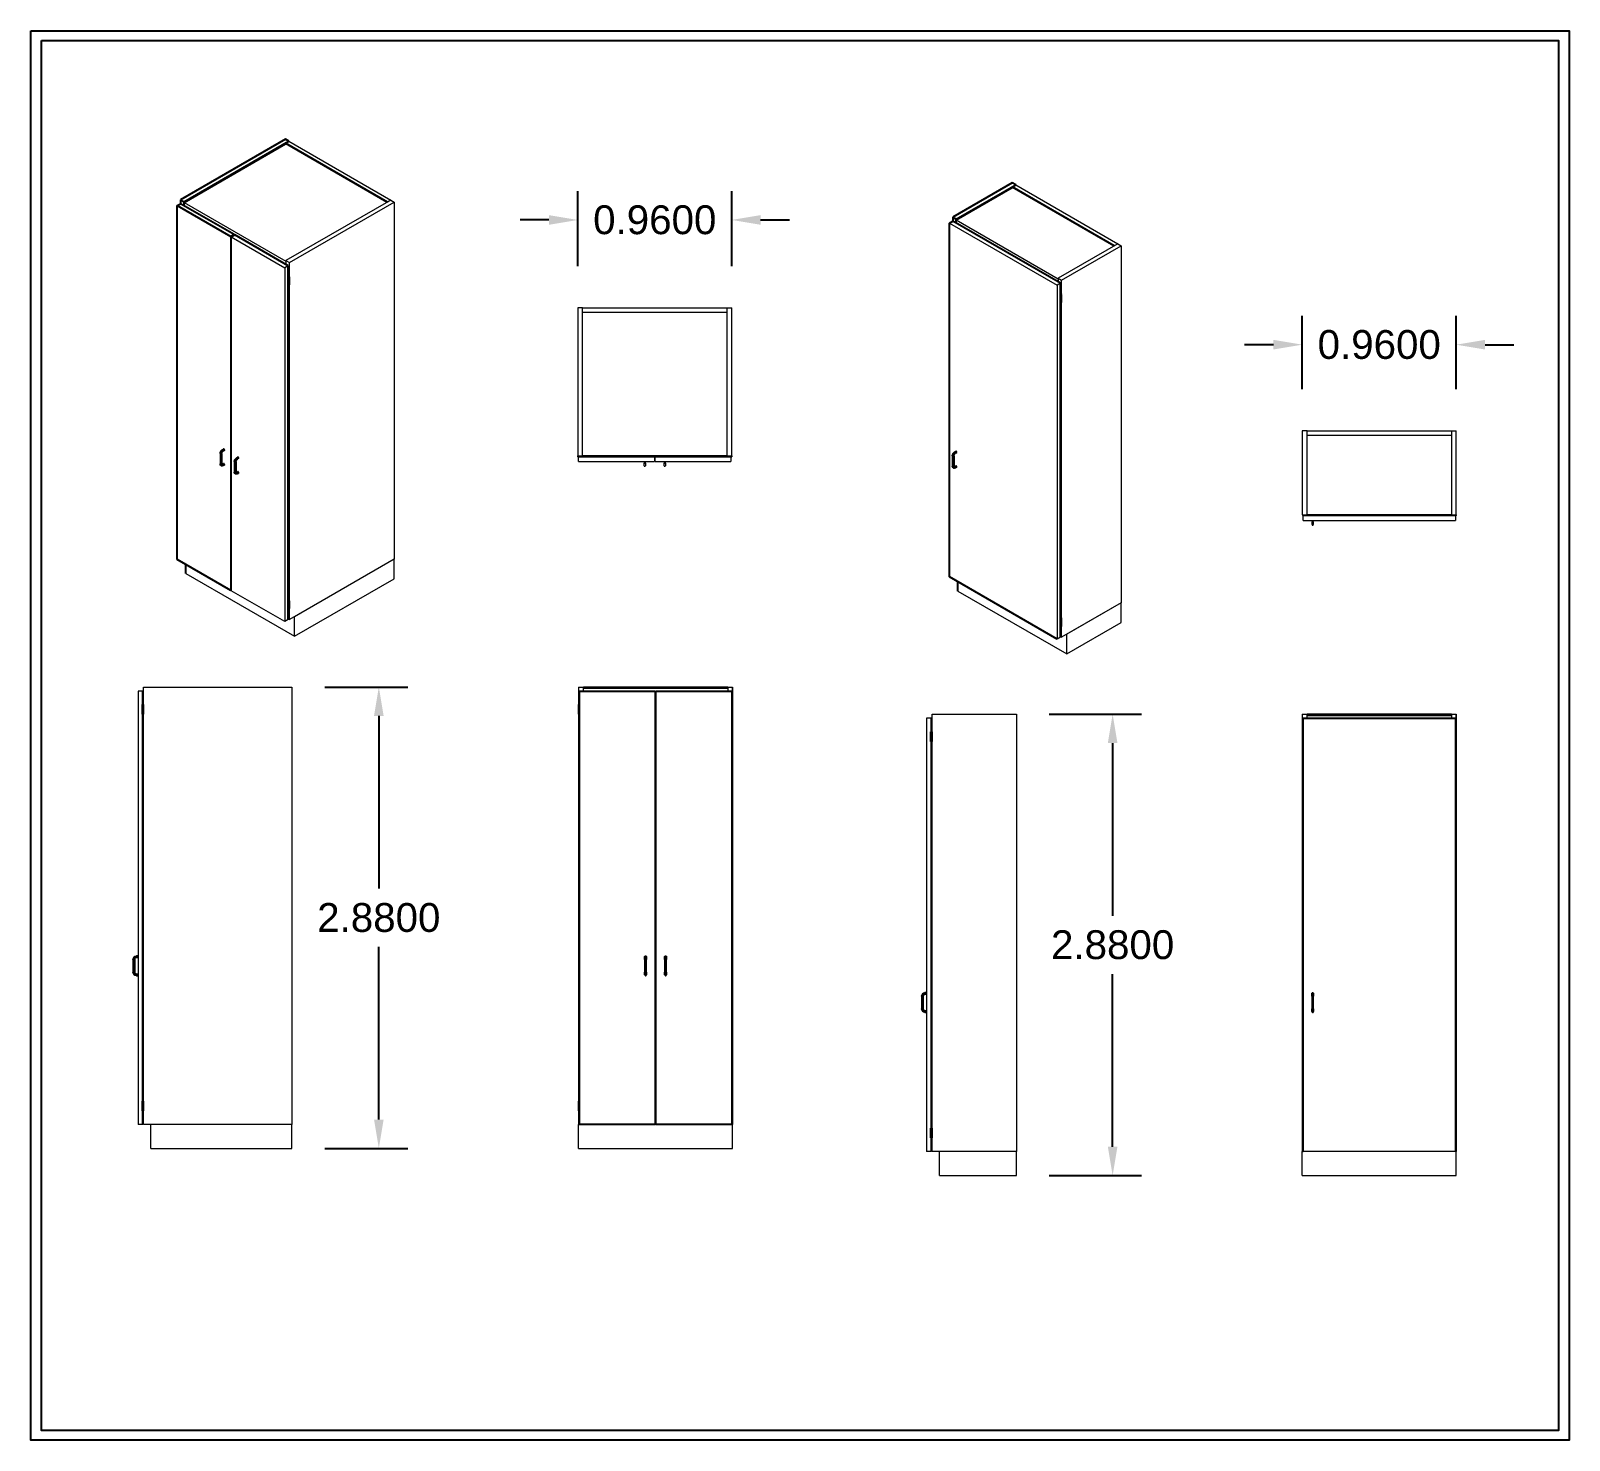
# Paper-space layout 'Projects1200x1100' of a CAD drawing. Header units: inches. Extents: x 55.011 to 55.328, y 90.128 to 90.419.
# The model-space entities are those that its viewports show. They can reach past a viewport. Long polylines and large blocks are cut down to what shows.
import ezdxf

# ---------------------------------------------------------------- set-up
doc = ezdxf.new("R2010")
doc.units = ezdxf.units.IN
doc.header["$MEASUREMENT"] = 0
for name, color, linetype in [('0001-Text 1 30', 250, 'Continuous'), ('002_Medium_1 20', 251, 'Continuous'), ('003_Light_1 30', 253, 'Continuous')]:
    doc.layers.add(name, color=color, linetype=linetype)
doc.layers.add('001_Dark_1 30', color=250, linetype='Continuous', lineweight=0)
doc.layers.add('02', color=251, linetype='Continuous', plot=False)
doc.layers.add('Rectang.', color=251, linetype='Continuous', plot=False)
doc.styles.get("Standard").update_dxf_attribs({"font": 'arial.ttf'})
doc.dimstyles.get("Standard").update_dxf_attribs({"dimtxt": 0.18, "dimasz": 0.18, "dimexe": 0.18, "dimexo": 0.0625, "dimgap": 0.09, "dimtad": 0, "dimtih": 1, "dimtoh": 1, "dimdec": 4, "dimzin": 0, "dimdsep": 46, "dimtxsty": 'Standard', "dimcen": 0.09, "dimadec": 0, "dimazin": 0, "dimtfac": 1, "dimtdec": 4, "dimtofl": 0, "dimtmove": 0, "dimatfit": 3, "dimfxl": 0, "dimtolj": 1, "dimtzin": 0, "dimarcsym": 0})

# ---------------------------------------------------------------- blocks, each defined once
blk = doc.blocks.new('*D0')
at = {"layer": '0001-Text 1 30', "color": 0, "lineweight": -2}
for p, q in [((31.7122, 18.222), (31.7122, 18.6802)), ((32.6722, 18.222), (32.6722, 18.6802)), ((31.5322, 18.5002), (31.3522, 18.5002)), ((32.8522, 18.5002), (33.0322, 18.5002))]:
    blk.add_line(p, q, dxfattribs=at)
at = {"layer": '0001-Text 1 30', "color": 0}
for points in [[(31.5322, 18.5302), (31.5322, 18.4702), (31.7122, 18.5002)], [(32.8522, 18.5302), (32.8522, 18.4702), (32.6722, 18.5002)]]:
    blk.add_solid(points, dxfattribs=at)
at = {"layer": 'Defpoints', "color": 0}
for p in [(31.7122, 18.5002), (31.7122, 18.1595), (32.6722, 18.1595)]:
    blk.add_point(p, dxfattribs=at)
at = {"layer": '0001-Text 1 30', "color": 0, "insert": (32.1922, 18.5002), "char_height": 0.18, "attachment_point": 5}
blk.add_mtext('\\A1;0.9600', dxfattribs=at)
blk = doc.blocks.new('*D1')
at = {"layer": '0001-Text 1 30', "color": 0, "lineweight": -2}
for p, q in [((27.1917, 18.9898), (27.1917, 19.4588)), ((28.1517, 18.9898), (28.1517, 19.4588)), ((27.0117, 19.2788), (26.8317, 19.2788)), ((28.3317, 19.2788), (28.5117, 19.2788))]:
    blk.add_line(p, q, dxfattribs=at)
at = {"layer": '0001-Text 1 30', "color": 0}
for points in [[(27.0117, 19.3088), (27.0117, 19.2488), (27.1917, 19.2788)], [(28.3317, 19.3088), (28.3317, 19.2488), (28.1517, 19.2788)]]:
    blk.add_solid(points, dxfattribs=at)
at = {"layer": 'Defpoints', "color": 0}
for p in [(27.1917, 19.2788), (27.1917, 18.9273), (28.1517, 18.9273)]:
    blk.add_point(p, dxfattribs=at)
at = {"layer": '0001-Text 1 30', "color": 0, "insert": (27.6717, 19.2788), "char_height": 0.18, "attachment_point": 5}
blk.add_mtext('\\A1;0.9600', dxfattribs=at)
blk = doc.blocks.new('*D2')
at = {"layer": '0001-Text 1 30', "color": 0, "lineweight": -2}
for p, q in [((30.1331, 16.1936), (30.7087, 16.1936)), ((30.5287, 16.0136), (30.5287, 14.9355)), ((30.5287, 13.4936), (30.5287, 14.5717)), ((30.1331, 13.3136), (30.7087, 13.3136))]:
    blk.add_line(p, q, dxfattribs=at)
at = {"layer": '0001-Text 1 30', "color": 0}
for points in [[(30.4987, 16.0136), (30.5587, 16.0136), (30.5287, 16.1936)], [(30.4987, 13.4936), (30.5587, 13.4936), (30.5287, 13.3136)]]:
    blk.add_solid(points, dxfattribs=at)
at = {"layer": 'Defpoints', "color": 0}
for p in [(30.0706, 16.1936), (30.0706, 13.3136), (30.5287, 13.3136)]:
    blk.add_point(p, dxfattribs=at)
at = {"layer": '0001-Text 1 30', "color": 0, "insert": (30.5287, 14.7536), "char_height": 0.18, "attachment_point": 5}
blk.add_mtext('\\A1;2.8800', dxfattribs=at)
blk = doc.blocks.new('*D3')
at = {"layer": '0001-Text 1 30', "color": 0, "lineweight": -2}
for p, q in [((25.6128, 16.3633), (26.1299, 16.3633)), ((25.9499, 16.1833), (25.9499, 15.1052)), ((25.9499, 13.6633), (25.9499, 14.7414)), ((25.6128, 13.4833), (26.1299, 13.4833))]:
    blk.add_line(p, q, dxfattribs=at)
at = {"layer": '0001-Text 1 30', "color": 0}
for points in [[(25.9199, 16.1833), (25.9799, 16.1833), (25.9499, 16.3633)], [(25.9199, 13.6633), (25.9799, 13.6633), (25.9499, 13.4833)]]:
    blk.add_solid(points, dxfattribs=at)
at = {"layer": 'Defpoints', "color": 0}
for p in [(25.5503, 16.3633), (25.5503, 13.4833), (25.9499, 13.4833)]:
    blk.add_point(p, dxfattribs=at)
at = {"layer": '0001-Text 1 30', "color": 0, "insert": (25.9499, 14.9233), "char_height": 0.18, "attachment_point": 5}
blk.add_mtext('\\A1;2.8800', dxfattribs=at)

msp = doc.modelspace()

# ---------------------------------------------------------------- linework, layer by layer
at = {"layer": '001_Dark_1 30', "extrusion": (5.55112e-17, 0.816497, 0.57735)}
for p, q in [((26.00003, 19.38847), (25.36717, 19.75386)), ((25.38838, 19.77019), (26.02478, 19.40276)), ((26.02478, 19.40276), (25.3707, 19.02513)), ((26.02478, 19.40276), (26.00357, 19.39052)), ((26.02478, 19.40276), (26.04599, 19.39052)), ((24.73431, 19.38847), (25.3707, 19.02105)), ((25.39192, 19.01289), (26.04599, 19.39052)), ((26.04599, 19.39052), (26.04599, 17.16148)), ((25.02953, 19.17312), (25.36363, 18.98023)), ((25.3707, 19.02513), (25.39192, 19.01289)), ((25.3707, 19.02513), (25.3707, 19.00064)), ((25.3707, 19.02105), (25.3707, 19.00064)), ((25.39192, 16.78385), (25.39192, 19.01289)), ((25.38485, 18.99247), (25.36363, 18.98023)), ((25.36363, 18.98023), (25.36363, 16.7716)), ((26.04599, 17.16148), (25.39192, 16.78385)), ((26.04599, 17.16148), (25.42374, 16.80222)), ((26.04599, 17.03901), (26.04599, 17.16148)), ((24.74492, 17.07167), (25.42374, 16.67975)), ((25.42374, 16.67975), (26.04599, 17.03901)), ((25.36363, 16.7716), (25.02953, 16.9645)), ((25.42374, 16.67975), (25.42374, 16.80222)), ((25.38485, 16.78385), (25.36363, 16.7716)), ((25.38485, 16.78793), (25.39192, 16.78385))]:
    msp.add_line(p, q, dxfattribs=at)
at = {"layer": '001_Dark_1 30', "extrusion": (-1.21011e-16, 0.816497, 0.57735)}
for p, q in [((29.9238, 19.49767), (30.56019, 19.13024)), ((30.53544, 19.11596), (29.90258, 19.48134)), ((29.51014, 19.25884), (30.18189, 18.87101)), ((29.55256, 19.27925), (30.18896, 18.91183)), ((30.56019, 19.13024), (30.18896, 18.91591)), ((30.21017, 18.90367), (30.5814, 19.118)), ((30.56019, 19.13024), (30.53898, 19.118)), ((30.56019, 19.13024), (30.5814, 19.118)), ((30.5814, 19.118), (30.5814, 16.88896)), ((30.18896, 18.91591), (30.21017, 18.90367)), ((30.18896, 18.91591), (30.18896, 18.89142)), ((30.18896, 18.91183), (30.18896, 18.89142)), ((30.2031, 18.88325), (30.18189, 18.87101)), ((30.18189, 18.87101), (30.18189, 16.66238)), ((30.21017, 16.67463), (30.21017, 18.90367)), ((29.56317, 16.96245), (30.24199, 16.57053)), ((30.5814, 16.88896), (30.21017, 16.67463)), ((30.5814, 16.88896), (30.24199, 16.693)), ((30.5814, 16.76649), (30.5814, 16.88896)), ((30.24199, 16.57053), (30.5814, 16.76649)), ((30.2031, 16.67463), (30.18189, 16.66238)), ((30.2031, 16.67871), (30.21017, 16.67463)), ((30.24199, 16.57053), (30.24199, 16.693))]:
    msp.add_line(p, q, dxfattribs=at)
at = {"layer": '001_Dark_1 30'}
for p, q in [((27.19171, 18.73112), (27.19171, 17.80612)), ((27.22171, 18.73112), (27.19171, 18.73112)), ((27.22171, 18.70112), (27.22171, 18.73112)), ((27.22171, 18.73112), (28.12171, 18.73112)), ((27.22171, 17.80612), (27.22171, 18.73112)), ((28.12171, 18.73112), (28.12171, 18.70112)), ((28.12171, 18.73112), (28.15171, 18.73112)), ((28.12171, 18.73112), (28.12171, 17.80612)), ((28.15171, 17.80612), (28.15171, 18.73112)), ((28.12171, 18.70112), (27.22171, 18.70112)), ((31.71216, 17.96335), (31.71216, 17.43835)), ((31.74216, 17.96335), (31.71216, 17.96335)), ((31.74216, 17.43835), (31.74216, 17.96335)), ((31.74216, 17.93335), (31.74216, 17.96335)), ((31.74216, 17.96335), (32.64216, 17.96335)), ((32.64216, 17.96335), (32.67216, 17.96335)), ((32.64216, 17.96335), (32.64216, 17.43835)), ((32.64216, 17.96335), (32.64216, 17.93335)), ((32.67216, 17.43835), (32.67216, 17.96335)), ((32.64216, 17.93335), (31.74216, 17.93335)), ((27.19171, 17.80612), (27.22171, 17.80612)), ((27.19171, 17.80112), (27.19171, 17.80612)), ((27.19671, 17.77112), (27.19671, 17.80112)), ((27.19671, 17.77112), (27.66921, 17.77112)), ((27.22171, 17.80612), (27.22171, 17.80112)), ((27.31171, 17.80112), (27.31171, 17.80612)), ((27.55171, 17.80612), (27.55171, 17.80112)), ((27.60546, 17.77112), (27.60546, 17.76112)), ((27.60546, 17.74487), (27.60546, 17.76112)), ((27.61296, 17.76112), (27.61296, 17.77112)), ((27.61296, 17.76112), (27.61296, 17.74487)), ((27.66921, 17.80112), (27.66921, 17.77112)), ((27.67421, 17.77112), (27.67421, 17.80112)), ((27.67421, 17.77112), (28.14671, 17.77112)), ((27.73046, 17.77112), (27.73046, 17.76112)), ((27.73046, 17.74487), (27.73046, 17.76112)), ((27.73796, 17.76112), (27.73796, 17.77112)), ((27.73796, 17.76112), (27.73796, 17.74487)), ((28.12171, 17.80612), (28.15171, 17.80612)), ((28.12171, 17.80112), (28.12171, 17.80612)), ((28.14671, 17.80112), (28.14671, 17.77112)), ((28.15171, 17.80612), (28.15171, 17.80112)), ((31.71216, 17.43835), (31.74216, 17.43835)), ((31.71716, 17.40335), (31.71716, 17.43335)), ((31.71716, 17.40335), (32.66716, 17.40335)), ((31.77341, 17.40335), (31.77341, 17.39335)), ((31.77341, 17.3771), (31.77341, 17.39335)), ((31.78091, 17.39335), (31.78091, 17.40335)), ((31.78091, 17.39335), (31.78091, 17.3771)), ((32.64216, 17.43835), (32.67216, 17.43835)), ((32.64216, 17.43335), (32.64216, 17.43835)), ((32.66716, 17.43335), (32.66716, 17.40335)), ((32.67216, 17.43835), (32.67216, 17.43335))]:
    msp.add_line(p, q, dxfattribs=at)
at = {"layer": '001_Dark_1 30', "extrusion": (0, 1, 0)}
for p, q in [((24.44751, 16.3383), (24.44751, 13.6333)), ((24.47751, 16.3383), (24.44751, 16.3383)), ((24.48251, 16.3633), (25.40751, 16.3633)), ((24.48251, 13.6333), (24.48251, 16.3633)), ((25.40751, 16.3633), (25.40751, 13.6333)), ((27.19671, 16.3633), (27.22671, 16.3633)), ((27.19671, 16.3633), (27.19671, 16.2533)), ((28.12671, 16.3633), (27.22671, 16.3633)), ((27.22671, 16.3383), (27.22671, 16.3633)), ((27.22671, 16.3383), (27.22671, 16.3583)), ((27.67921, 16.3283), (27.67421, 16.3283)), ((27.67421, 16.3283), (27.67921, 16.3283)), ((28.12671, 16.3633), (28.15671, 16.3633)), ((28.12671, 16.3633), (28.12671, 16.3383)), ((28.12671, 16.3583), (28.12671, 16.3383)), ((28.15671, 16.2533), (28.15671, 16.3633)), ((28.15671, 16.3633), (28.15671, 16.2533)), ((27.19671, 16.1933), (27.19671, 16.2533)), ((27.19671, 16.2533), (27.20171, 16.2533)), ((28.15171, 16.2533), (28.15671, 16.2533)), ((28.15671, 16.2533), (28.15671, 16.1933)), ((28.15671, 16.1933), (28.15671, 16.2533)), ((27.19671, 16.1933), (27.19671, 13.7783)), ((27.20171, 16.1933), (27.19671, 16.1933)), ((28.15671, 16.1933), (28.15171, 16.1933)), ((28.15671, 13.7783), (28.15671, 16.1933)), ((28.15671, 16.1933), (28.15671, 13.7783)), ((29.36783, 16.16857), (29.36783, 13.46357)), ((29.39783, 16.16857), (29.36783, 16.16857)), ((29.40283, 16.19357), (29.92783, 16.19357)), ((29.40283, 13.46357), (29.40283, 16.19357)), ((29.92783, 16.19357), (29.92783, 13.46357)), ((31.71216, 16.19357), (31.74216, 16.19357)), ((31.71216, 16.19357), (31.71216, 13.46357)), ((31.74216, 16.16857), (31.74216, 16.19357)), ((32.64216, 16.19357), (31.74216, 16.19357)), ((31.74216, 16.16857), (31.74216, 16.18857)), ((32.64216, 16.19357), (32.67216, 16.19357)), ((32.64216, 16.19357), (32.64216, 16.16857)), ((32.64216, 16.18857), (32.64216, 16.16857)), ((32.67216, 16.08357), (32.67216, 16.19357)), ((32.67216, 16.19357), (32.67216, 13.46357)), ((32.66716, 16.08357), (32.67216, 16.08357)), ((32.67216, 16.08357), (32.67216, 16.02357)), ((32.67216, 16.02357), (32.66716, 16.02357)), ((32.67216, 13.60857), (32.67216, 16.02357)), ((24.48251, 15.48705), (24.47751, 15.48705)), ((24.47751, 15.16705), (24.48251, 15.16705)), ((27.19671, 13.7183), (27.19671, 13.7783)), ((27.19671, 13.7783), (27.20171, 13.7783)), ((28.15171, 13.7783), (28.15671, 13.7783)), ((28.15671, 13.7783), (28.15671, 13.7183)), ((28.15671, 13.7183), (28.15671, 13.7783)), ((24.47751, 13.6333), (24.44751, 13.6333)), ((25.40751, 13.6333), (24.48251, 13.6333)), ((24.52751, 13.4833), (24.52751, 13.6333)), ((25.40751, 13.6333), (24.52751, 13.6333)), ((25.40751, 13.4833), (25.40751, 13.6333)), ((27.19671, 13.7183), (27.19671, 13.6333)), ((27.20171, 13.7183), (27.19671, 13.7183)), ((27.19671, 13.6333), (27.20171, 13.6333)), ((27.19671, 13.4833), (27.19671, 13.6333)), ((27.67421, 13.6633), (27.67921, 13.6633)), ((27.67921, 13.6633), (27.67421, 13.6633)), ((27.67921, 13.6333), (27.67421, 13.6333)), ((28.15671, 13.7183), (28.15171, 13.7183)), ((28.15171, 13.6333), (28.15671, 13.6333)), ((28.15671, 13.6333), (28.15671, 13.7183)), ((28.15671, 13.7183), (28.15671, 13.6333)), ((28.15671, 13.4833), (28.15671, 13.6333)), ((32.66716, 13.60857), (32.67216, 13.60857)), ((32.67216, 13.54857), (32.66716, 13.54857)), ((32.67216, 13.60857), (32.67216, 13.54857)), ((32.67216, 13.46357), (32.67216, 13.54857)), ((24.52751, 13.4833), (25.40751, 13.4833)), ((27.19671, 13.4833), (28.15671, 13.4833)), ((29.39783, 13.46357), (29.36783, 13.46357)), ((29.92783, 13.46357), (29.40283, 13.46357)), ((29.44783, 13.31357), (29.44783, 13.46357)), ((29.92783, 13.46357), (29.44783, 13.46357)), ((29.92783, 13.31357), (29.92783, 13.46357)), ((31.71216, 13.31357), (31.71216, 13.46357)), ((31.71216, 13.46357), (31.71716, 13.46357)), ((32.66716, 13.46357), (31.71716, 13.46357)), ((32.66716, 13.46357), (32.67216, 13.46357)), ((32.67216, 13.31357), (32.67216, 13.46357)), ((29.44783, 13.31357), (29.92783, 13.31357)), ((31.71216, 13.31357), (32.67216, 13.31357))]:
    msp.add_line(p, q, dxfattribs=at)
at = {"layer": '001_Dark_1 30'}
for centre in [(27.19421, 17.80112), (28.14921, 17.80112), (32.66966, 17.43335)]:
    msp.add_arc(centre, 0.0025, 180, 0, dxfattribs=at)
for points in [[(27.60546, 17.76112), (27.60546, 17.76112), (27.60554, 17.76112), (27.60592, 17.76112), (27.60652, 17.76112), (27.60731, 17.76112), (27.60822, 17.76112), (27.60921, 17.76112), (27.61019, 17.76112), (27.6111, 17.76112), (27.61189, 17.76112), (27.61249, 17.76112), (27.61287, 17.76112), (27.61296, 17.76112), (27.61296, 17.76112)], [(27.73046, 17.76112), (27.73046, 17.76112), (27.73054, 17.76112), (27.73092, 17.76112), (27.73152, 17.76112), (27.73231, 17.76112), (27.73322, 17.76112), (27.73421, 17.76112), (27.73519, 17.76112), (27.7361, 17.76112), (27.73689, 17.76112), (27.73749, 17.76112), (27.73787, 17.76112), (27.73796, 17.76112), (27.73796, 17.76112)], [(27.60546, 17.74487), (27.60546, 17.74454), (27.60554, 17.74389), (27.60592, 17.74297), (27.60652, 17.74219), (27.60731, 17.74159), (27.60822, 17.74121), (27.60921, 17.74108), (27.61019, 17.74121), (27.6111, 17.74159), (27.61189, 17.74219), (27.61249, 17.74297), (27.61287, 17.74389), (27.61296, 17.74454), (27.61296, 17.74487)], [(27.73046, 17.74487), (27.73046, 17.74454), (27.73054, 17.74389), (27.73092, 17.74297), (27.73152, 17.74219), (27.73231, 17.74159), (27.73322, 17.74121), (27.73421, 17.74108), (27.73519, 17.74121), (27.7361, 17.74159), (27.73689, 17.74219), (27.73749, 17.74297), (27.73787, 17.74389), (27.73796, 17.74454), (27.73796, 17.74487)], [(31.77341, 17.39335), (31.77341, 17.39335), (31.7735, 17.39335), (31.77388, 17.39335), (31.77448, 17.39335), (31.77527, 17.39335), (31.77618, 17.39335), (31.77716, 17.39335), (31.77815, 17.39335), (31.77906, 17.39335), (31.77985, 17.39335), (31.78045, 17.39335), (31.78083, 17.39335), (31.78092, 17.39335), (31.78091, 17.39335)], [(31.77341, 17.3771), (31.77341, 17.37678), (31.7735, 17.37612), (31.77388, 17.37521), (31.77448, 17.37442), (31.77527, 17.37382), (31.77618, 17.37344), (31.77716, 17.37331), (31.77815, 17.37344), (31.77906, 17.37382), (31.77985, 17.37442), (31.78045, 17.37521), (31.78083, 17.37612), (31.78092, 17.37678), (31.78091, 17.3771)]]:
    msp.add_open_spline(points, degree=3, dxfattribs=at)
at = {"layer": '002_Medium_1 20', "extrusion": (5.55112e-17, 0.816497, 0.57735)}
for p, q in [((25.36717, 19.78243), (24.7131, 19.4048)), ((25.38838, 19.77019), (25.36717, 19.78243)), ((24.73431, 19.39256), (25.38838, 19.77019)), ((24.73431, 19.38847), (25.36717, 19.75386)), ((25.36717, 19.75794), (25.38838, 19.77019)), ((25.36717, 19.75386), (25.36717, 19.75794)), ((24.7131, 19.4048), (24.73431, 19.39256)), ((24.7131, 19.4048), (24.7131, 19.38031)), ((24.73431, 19.36806), (24.73431, 19.39256)), ((24.69188, 19.36806), (24.7131, 19.38031)), ((24.69188, 17.15944), (24.69188, 19.36806)), ((24.69188, 19.36806), (25.02599, 19.17516)), ((25.0472, 19.18741), (24.7131, 19.38031)), ((24.73431, 19.36806), (24.73431, 19.38847)), ((25.0472, 19.18741), (25.02599, 19.17516)), ((25.02599, 19.17516), (25.02599, 16.96654)), ((25.02953, 19.17312), (25.05074, 19.18537)), ((25.02953, 16.9645), (25.02953, 19.17312)), ((25.0472, 19.18333), (25.0472, 19.18741)), ((25.38485, 18.99247), (25.05074, 19.18537)), ((25.38411, 18.87306), (25.38411, 18.92205)), ((25.38485, 18.92307), (25.38485, 18.99247)), ((25.38485, 18.92715), (25.39192, 18.92307)), ((25.39192, 18.92307), (25.38838, 18.92103)), ((25.38838, 18.92103), (25.38838, 18.87204)), ((25.39192, 18.87408), (25.39192, 18.92307)), ((25.38485, 16.90224), (25.38485, 18.87204)), ((25.38838, 18.87204), (25.39192, 18.87408)), ((24.96125, 17.82131), (24.96125, 17.75599)), ((24.96765, 17.75446), (24.96765, 17.81978)), ((24.96875, 17.82131), (24.96875, 17.75599)), ((24.98169, 17.84854), (24.97462, 17.84446)), ((24.98544, 17.84205), (24.97837, 17.83797)), ((24.97914, 17.83968), (24.98622, 17.84376)), ((25.04964, 17.77028), (25.04964, 17.70496)), ((25.05604, 17.70343), (25.05604, 17.76875)), ((25.05714, 17.77028), (25.05714, 17.70496)), ((25.07008, 17.79751), (25.06301, 17.79343)), ((25.07383, 17.79102), (25.06676, 17.78693)), ((25.06753, 17.78865), (25.0746, 17.79273)), ((24.97462, 17.75261), (24.98169, 17.75669)), ((24.97837, 17.74611), (24.98544, 17.75019)), ((24.98622, 17.75191), (24.97914, 17.74783)), ((25.06301, 17.70157), (25.07008, 17.70566)), ((25.06676, 17.69508), (25.07383, 17.69916)), ((25.0746, 17.70088), (25.06753, 17.6968)), ((25.02599, 16.96654), (24.69188, 17.15944)), ((24.74492, 17.07167), (24.74492, 17.12882)), ((25.02953, 16.96858), (25.02599, 16.96654)), ((25.38411, 16.85223), (25.38411, 16.90122)), ((25.38485, 16.90632), (25.39192, 16.90224)), ((25.39192, 16.90224), (25.38838, 16.9002)), ((25.38838, 16.9002), (25.38838, 16.85121)), ((25.39192, 16.85325), (25.39192, 16.90224)), ((25.38485, 16.78385), (25.38485, 16.85121)), ((25.38838, 16.85121), (25.39192, 16.85325))]:
    msp.add_line(p, q, dxfattribs=at)
at = {"layer": '002_Medium_1 20', "extrusion": (-1.21011e-16, 0.816497, 0.57735)}
for p, q in [((29.90258, 19.50991), (29.53135, 19.29558)), ((29.55256, 19.28334), (29.9238, 19.49767)), ((29.9238, 19.49767), (29.90258, 19.50991)), ((29.90258, 19.48542), (29.9238, 19.49767)), ((29.55256, 19.27925), (29.90258, 19.48134)), ((29.90258, 19.48134), (29.90258, 19.48542)), ((30.53898, 19.118), (29.90258, 19.48542)), ((29.53135, 19.29558), (29.55256, 19.28334)), ((29.53135, 19.29558), (29.53135, 19.27109)), ((29.51014, 19.25884), (29.53135, 19.27109)), ((29.51014, 17.05022), (29.51014, 19.25884)), ((29.55256, 19.25884), (29.55256, 19.28334)), ((29.55256, 19.25884), (29.55256, 19.27925)), ((29.53025, 17.80701), (29.53025, 17.74169)), ((29.53665, 17.74016), (29.53665, 17.80548)), ((29.53775, 17.80701), (29.53775, 17.74169)), ((29.55069, 17.83424), (29.54362, 17.83016)), ((29.55444, 17.82775), (29.54737, 17.82366)), ((29.54814, 17.82538), (29.55522, 17.82946)), ((29.54362, 17.7383), (29.55069, 17.74239)), ((29.54737, 17.73181), (29.55444, 17.73589)), ((29.55522, 17.73761), (29.54814, 17.73352)), ((29.56317, 16.96245), (29.56317, 17.0196))]:
    msp.add_line(p, q, dxfattribs=at)
at = {"layer": '002_Medium_1 20', "extrusion": (0, 1, 0)}
for p, q in [((24.47751, 16.2533), (24.47751, 16.3383)), ((24.47501, 16.2533), (24.47751, 16.2533)), ((24.47501, 16.1933), (24.47501, 16.2533)), ((24.48251, 16.2533), (24.47751, 16.2533)), ((24.47751, 16.2533), (24.47751, 16.1933)), ((24.48251, 16.1933), (24.48251, 16.2533)), ((24.47751, 16.1933), (24.47501, 16.1933)), ((24.47751, 13.7783), (24.47751, 16.1933)), ((24.47751, 16.1933), (24.48251, 16.1933)), ((29.39783, 16.08357), (29.39783, 16.16857)), ((29.39533, 16.08357), (29.39783, 16.08357)), ((29.39533, 16.02357), (29.39533, 16.08357)), ((29.40283, 16.08357), (29.39783, 16.08357)), ((29.39783, 16.08357), (29.39783, 16.02357)), ((29.40283, 16.02357), (29.40283, 16.08357)), ((29.39783, 16.02357), (29.39533, 16.02357)), ((29.39783, 16.02357), (29.40283, 16.02357)), ((24.41751, 14.6633), (24.41751, 14.5833)), ((24.42126, 14.5833), (24.42126, 14.6633)), ((24.42501, 14.6633), (24.42501, 14.5833)), ((24.44751, 14.6833), (24.43751, 14.6833)), ((24.43751, 14.67955), (24.44751, 14.67955)), ((24.44751, 14.6758), (24.43751, 14.6758)), ((24.43751, 14.5708), (24.44751, 14.5708)), ((24.44751, 14.56705), (24.43751, 14.56705)), ((24.43751, 14.5633), (24.44751, 14.5633)), ((29.33783, 14.43357), (29.33783, 14.35357)), ((29.34158, 14.35357), (29.34158, 14.43357)), ((29.34533, 14.43357), (29.34533, 14.35357)), ((29.36783, 14.45357), (29.35783, 14.45357)), ((29.35783, 14.44982), (29.36783, 14.44982)), ((29.36783, 14.44607), (29.35783, 14.44607)), ((31.77341, 14.43357), (31.77341, 14.44982)), ((31.77341, 14.43357), (31.77341, 14.35357)), ((31.78091, 14.44982), (31.78091, 14.43357)), ((31.78091, 14.35357), (31.78091, 14.43357)), ((29.35783, 14.34107), (29.36783, 14.34107)), ((29.36783, 14.33732), (29.35783, 14.33732)), ((29.35783, 14.33357), (29.36783, 14.33357)), ((31.77341, 14.33732), (31.77341, 14.35357)), ((31.78091, 14.35357), (31.78091, 14.33732)), ((24.47501, 13.7783), (24.47751, 13.7783)), ((24.47501, 13.7183), (24.47501, 13.7783)), ((24.48251, 13.7783), (24.47751, 13.7783)), ((24.47751, 13.7783), (24.47751, 13.7183)), ((24.48251, 13.7183), (24.48251, 13.7783)), ((24.47751, 13.7183), (24.47501, 13.7183)), ((24.47751, 13.7183), (24.48251, 13.7183)), ((24.47751, 13.6333), (24.47751, 13.7183)), ((29.39533, 13.60857), (29.39783, 13.60857)), ((29.39533, 13.54857), (29.39533, 13.60857)), ((29.39783, 13.54857), (29.39533, 13.54857)), ((29.40283, 13.60857), (29.39783, 13.60857)), ((29.39783, 13.60857), (29.39783, 13.54857)), ((29.39783, 13.46357), (29.39783, 13.54857)), ((29.39783, 13.54857), (29.40283, 13.54857)), ((29.40283, 13.54857), (29.40283, 13.60857))]:
    msp.add_line(p, q, dxfattribs=at)
at = {"layer": '002_Medium_1 20', "extrusion": (0, 0, -1)}
for centre, start, end in [((-24.43751, 14.6633), 0, 90), ((-24.43751, 14.5833), 270, 0), ((-29.35783, 14.43357), 0, 90), ((-29.35783, 14.35357), 270, 0)]:
    msp.add_arc(centre, 0.02, start, end, dxfattribs=at)
at = {"layer": '002_Medium_1 20'}
for centre, start, end in [((24.43751, 14.6633), 90, 180), ((24.43751, 14.5833), 180, 270), ((29.35783, 14.43357), 90, 180), ((29.35783, 14.35357), 180, 270)]:
    msp.add_arc(centre, 0.0125, start, end, dxfattribs=at)
at = {"layer": '002_Medium_1 20', "extrusion": (4.7997e-18, 3.88578e-16, -1)}
msp.add_ellipse((25.38661, 18.92205), major_axis=(-0.0025, 0), ratio=0.5773503, start_param=-2.3561945, end_param=0.7853982, dxfattribs=at)
at = {"layer": '002_Medium_1 20'}
for centre, major_axis, start_param, end_param in [((25.38661, 18.87306), (-0.0025, 0), 0, 2.3561945), ((24.98356, 17.8453), (-0.00188, 0.00325), -2.3561945, 0), ((24.98356, 17.8453), (0.00187, -0.00325), 0, 0.7853982), ((25.07195, 17.79426), (-0.00188, 0.00325), -2.3561945, 0), ((25.07195, 17.79426), (0.00187, -0.00325), 0, 0.7853982), ((29.55256, 17.83099), (-0.00188, 0.00325), -2.3561945, 0), ((29.55256, 17.83099), (0.00187, -0.00325), 0, 0.7853982), ((24.98356, 17.75344), (-0.00188, 0.00325), -2.3561945, 0), ((24.98356, 17.75344), (0.00187, -0.00325), 0, 0.7853982), ((25.07195, 17.70241), (-0.00188, 0.00325), -2.3561945, 0), ((25.07195, 17.70241), (0.00187, -0.00325), 0, 0.7853982), ((29.55256, 17.73914), (-0.00188, 0.00325), -2.3561945, 0), ((29.55256, 17.73914), (0.00187, -0.00325), 0, 0.7853982), ((25.38661, 16.85223), (-0.0025, 0), 0, 2.3561945)]:
    msp.add_ellipse(centre, major_axis=major_axis, ratio=0.5773503, start_param=start_param, end_param=end_param, dxfattribs=at)
at = {"layer": '002_Medium_1 20', "extrusion": (4.86021e-17, 1.66533e-16, -1)}
msp.add_ellipse((25.38661, 16.90122), major_axis=(-0.0025, 0), ratio=0.5773503, start_param=-2.3561945, end_param=0.7853982, dxfattribs=at)
at = {"layer": '002_Medium_1 20'}
for points, knots in [([(24.96125, 17.82131), (24.96125, 17.82304), (24.96149, 17.82483), (24.96235, 17.82841), (24.96299, 17.83021), (24.9646, 17.83369), (24.96557, 17.83538), (24.96778, 17.83851), (24.96902, 17.83996), (24.97169, 17.8425), (24.97312, 17.8436), (24.97462, 17.84446)], [4.712389, 4.712389, 4.712389, 4.712389, 5.0265482, 5.0265482, 5.3407075, 5.3407075, 5.6548668, 5.6548668, 5.969026, 5.969026, 6.2831853, 6.2831853, 6.2831853, 6.2831853]), ([(24.96875, 17.82131), (24.96875, 17.82222), (24.96886, 17.82325), (24.96933, 17.82547), (24.9697, 17.82667), (24.97069, 17.82907), (24.97131, 17.83029), (24.97274, 17.83259), (24.97354, 17.83367), (24.97524, 17.83557), (24.97612, 17.83639), (24.97746, 17.8374), (24.97792, 17.83771), (24.97837, 17.83797)], [4.712389, 4.712389, 4.712389, 4.712389, 4.9846348, 4.9846348, 5.2657352, 5.2657352, 5.5535816, 5.5535816, 5.843109, 5.843109, 6.1288028, 6.1288028, 6.2831853, 6.2831853, 6.2831853, 6.2831853]), ([(25.04964, 17.77028), (25.04964, 17.77201), (25.04987, 17.7738), (25.05074, 17.77738), (25.05138, 17.77918), (25.05298, 17.78266), (25.05396, 17.78434), (25.05617, 17.78748), (25.05741, 17.78893), (25.06008, 17.79147), (25.06151, 17.79257), (25.06301, 17.79343)], [4.712389, 4.712389, 4.712389, 4.712389, 5.0265482, 5.0265482, 5.3407075, 5.3407075, 5.6548668, 5.6548668, 5.969026, 5.969026, 6.2831853, 6.2831853, 6.2831853, 6.2831853]), ([(25.05714, 17.77028), (25.05714, 17.77119), (25.05725, 17.77222), (25.05772, 17.77444), (25.05809, 17.77563), (25.05907, 17.77804), (25.0597, 17.77926), (25.06112, 17.78156), (25.06193, 17.78264), (25.06363, 17.78454), (25.06451, 17.78536), (25.06585, 17.78637), (25.06631, 17.78668), (25.06676, 17.78693)], [4.712389, 4.712389, 4.712389, 4.712389, 4.9846348, 4.9846348, 5.2657352, 5.2657352, 5.5535816, 5.5535816, 5.843109, 5.843109, 6.1288028, 6.1288028, 6.2831853, 6.2831853, 6.2831853, 6.2831853]), ([(29.53025, 17.80701), (29.53025, 17.80874), (29.53049, 17.81052), (29.53135, 17.81411), (29.53199, 17.8159), (29.5336, 17.81939), (29.53457, 17.82107), (29.53678, 17.82421), (29.53802, 17.82566), (29.54069, 17.8282), (29.54212, 17.82929), (29.54362, 17.83016)], [4.712389, 4.712389, 4.712389, 4.712389, 5.0265482, 5.0265482, 5.3407075, 5.3407075, 5.6548668, 5.6548668, 5.969026, 5.969026, 6.2831853, 6.2831853, 6.2831853, 6.2831853]), ([(29.53775, 17.80701), (29.53775, 17.80792), (29.53786, 17.80895), (29.53833, 17.81117), (29.5387, 17.81236), (29.53969, 17.81477), (29.54031, 17.81599), (29.54174, 17.81829), (29.54254, 17.81937), (29.54424, 17.82127), (29.54512, 17.82209), (29.54646, 17.8231), (29.54692, 17.82341), (29.54737, 17.82366)], [4.712389, 4.712389, 4.712389, 4.712389, 4.9846348, 4.9846348, 5.2657352, 5.2657352, 5.5535816, 5.5535816, 5.843109, 5.843109, 6.1288028, 6.1288028, 6.2831853, 6.2831853, 6.2831853, 6.2831853]), ([(24.97837, 17.74611), (24.97687, 17.74525), (24.9753, 17.74461), (24.97207, 17.74395), (24.97039, 17.74395), (24.96751, 17.7447), (24.96629, 17.74531), (24.96426, 17.74697), (24.96345, 17.74799), (24.96212, 17.75043), (24.96168, 17.75187), (24.96131, 17.75423), (24.96125, 17.7551), (24.96125, 17.75599)], [3.1415927, 3.1415927, 3.1415927, 3.1415927, 3.4557519, 3.4557519, 3.769572, 3.769572, 4.0211758, 4.0211758, 4.2658957, 4.2658957, 4.5512353, 4.5512353, 4.712389, 4.712389, 4.712389, 4.712389]), ([(24.97462, 17.75261), (24.97383, 17.75215), (24.9731, 17.75185), (24.97185, 17.75154), (24.97135, 17.75152), (24.97056, 17.75162), (24.97031, 17.75173), (24.9698, 17.75212), (24.96954, 17.75242), (24.96907, 17.75347), (24.96887, 17.75418), (24.96877, 17.75536), (24.96875, 17.75567), (24.96875, 17.75599)], [3.1415927, 3.1415927, 3.1415927, 3.1415927, 3.4138385, 3.4138385, 3.6901776, 3.6901776, 4.0043369, 4.0043369, 4.3184962, 4.3184962, 4.6159117, 4.6159117, 4.712389, 4.712389, 4.712389, 4.712389]), ([(25.06676, 17.69508), (25.06526, 17.69421), (25.06369, 17.69358), (25.06046, 17.69292), (25.05878, 17.69291), (25.0559, 17.69367), (25.05468, 17.69428), (25.05265, 17.69594), (25.05184, 17.69696), (25.05051, 17.6994), (25.05006, 17.70084), (25.0497, 17.7032), (25.04964, 17.70407), (25.04964, 17.70496)], [3.1415927, 3.1415927, 3.1415927, 3.1415927, 3.4557519, 3.4557519, 3.769572, 3.769572, 4.0211758, 4.0211758, 4.2658957, 4.2658957, 4.5512353, 4.5512353, 4.712389, 4.712389, 4.712389, 4.712389]), ([(25.06301, 17.70157), (25.06222, 17.70112), (25.06148, 17.70082), (25.06024, 17.7005), (25.05974, 17.70049), (25.05895, 17.70059), (25.05869, 17.7007), (25.05819, 17.70109), (25.05793, 17.70139), (25.05745, 17.70244), (25.05726, 17.70315), (25.05715, 17.70433), (25.05714, 17.70464), (25.05714, 17.70496)], [3.1415927, 3.1415927, 3.1415927, 3.1415927, 3.4138385, 3.4138385, 3.6901776, 3.6901776, 4.0043369, 4.0043369, 4.3184962, 4.3184962, 4.6159117, 4.6159117, 4.712389, 4.712389, 4.712389, 4.712389]), ([(29.54737, 17.73181), (29.54587, 17.73094), (29.5443, 17.73031), (29.54107, 17.72965), (29.53939, 17.72964), (29.53651, 17.7304), (29.53529, 17.73101), (29.53326, 17.73267), (29.53245, 17.73369), (29.53112, 17.73613), (29.53068, 17.73757), (29.53031, 17.73993), (29.53025, 17.7408), (29.53025, 17.74169)], [3.1415927, 3.1415927, 3.1415927, 3.1415927, 3.4557519, 3.4557519, 3.769572, 3.769572, 4.0211758, 4.0211758, 4.2658957, 4.2658957, 4.5512353, 4.5512353, 4.712389, 4.712389, 4.712389, 4.712389]), ([(29.54362, 17.7383), (29.54283, 17.73785), (29.5421, 17.73755), (29.54085, 17.73723), (29.54035, 17.73721), (29.53956, 17.73732), (29.53931, 17.73743), (29.5388, 17.73782), (29.53854, 17.73812), (29.53807, 17.73916), (29.53787, 17.73988), (29.53777, 17.74106), (29.53775, 17.74137), (29.53775, 17.74169)], [3.1415927, 3.1415927, 3.1415927, 3.1415927, 3.4138385, 3.4138385, 3.6901776, 3.6901776, 4.0043369, 4.0043369, 4.3184962, 4.3184962, 4.6159117, 4.6159117, 4.712389, 4.712389, 4.712389, 4.712389])]:
    msp.add_open_spline(points, degree=3, knots=knots, dxfattribs=at)
for points in [[(24.96125, 17.82131), (24.96125, 17.82112), (24.96134, 17.82074), (24.96172, 17.82022), (24.96232, 17.81976), (24.96311, 17.81941), (24.96402, 17.8192), (24.965, 17.81912), (24.96598, 17.8192), (24.9669, 17.81941), (24.96742, 17.81965), (24.96765, 17.81978)], [(24.96765, 17.81978), (24.96798, 17.82401), (24.97023, 17.83156), (24.97564, 17.83728), (24.97914, 17.83968)], [(24.96765, 17.81978), (24.96789, 17.81991), (24.96829, 17.82022), (24.96867, 17.82074), (24.96875, 17.82112), (24.96875, 17.82131)], [(24.97462, 17.84446), (24.97478, 17.84456), (24.97515, 17.84467), (24.9758, 17.84461), (24.97649, 17.84431), (24.97719, 17.8438), (24.97783, 17.84312), (24.97839, 17.84231), (24.97882, 17.84142), (24.97908, 17.84052), (24.97915, 17.83995), (24.97914, 17.83968)], [(24.97914, 17.83968), (24.97915, 17.83941), (24.97908, 17.83892), (24.97882, 17.83832), (24.97853, 17.83806), (24.97837, 17.83797)], [(25.04964, 17.77028), (25.04964, 17.77009), (25.04973, 17.76971), (25.05011, 17.76919), (25.05071, 17.76873), (25.05149, 17.76838), (25.05241, 17.76816), (25.05339, 17.76809), (25.05437, 17.76816), (25.05529, 17.76838), (25.05581, 17.76862), (25.05604, 17.76875)], [(25.05604, 17.76875), (25.05637, 17.77298), (25.05861, 17.78053), (25.06403, 17.78625), (25.06753, 17.78865)], [(25.05604, 17.76875), (25.05627, 17.76888), (25.05668, 17.76919), (25.05705, 17.76971), (25.05714, 17.77009), (25.05714, 17.77028)], [(25.06301, 17.79343), (25.06317, 17.79352), (25.06354, 17.79364), (25.06419, 17.79357), (25.06488, 17.79328), (25.06558, 17.79277), (25.06622, 17.79209), (25.06678, 17.79128), (25.0672, 17.79039), (25.06747, 17.78949), (25.06753, 17.78892), (25.06753, 17.78865)], [(25.06753, 17.78865), (25.06753, 17.78838), (25.06747, 17.78789), (25.0672, 17.78729), (25.06692, 17.78703), (25.06676, 17.78693)], [(29.53025, 17.80701), (29.53025, 17.80682), (29.53034, 17.80644), (29.53072, 17.80591), (29.53132, 17.80546), (29.53211, 17.80511), (29.53302, 17.80489), (29.534, 17.80482), (29.53498, 17.80489), (29.5359, 17.80511), (29.53642, 17.80534), (29.53665, 17.80548)], [(29.53665, 17.80548), (29.53698, 17.80971), (29.53923, 17.81726), (29.54464, 17.82298), (29.54814, 17.82538)], [(29.53665, 17.80548), (29.53689, 17.80561), (29.53729, 17.80591), (29.53767, 17.80644), (29.53775, 17.80682), (29.53775, 17.80701)], [(29.54362, 17.83016), (29.54378, 17.83025), (29.54415, 17.83037), (29.5448, 17.8303), (29.54549, 17.83001), (29.54619, 17.8295), (29.54683, 17.82882), (29.54739, 17.82801), (29.54782, 17.82712), (29.54808, 17.82622), (29.54815, 17.82565), (29.54814, 17.82538)], [(29.54814, 17.82538), (29.54815, 17.82511), (29.54808, 17.82461), (29.54782, 17.82402), (29.54753, 17.82376), (29.54737, 17.82366)], [(24.96125, 17.75599), (24.96125, 17.7558), (24.96134, 17.75542), (24.96172, 17.7549), (24.96232, 17.75444), (24.96311, 17.75409), (24.96402, 17.75388), (24.965, 17.7538), (24.96598, 17.75388), (24.9669, 17.7541), (24.96742, 17.75433), (24.96765, 17.75446)], [(24.96765, 17.75446), (24.96789, 17.75459), (24.96829, 17.7549), (24.96867, 17.75542), (24.96875, 17.7558), (24.96875, 17.75599)], [(24.97914, 17.74783), (24.97564, 17.74618), (24.97023, 17.74565), (24.96798, 17.75061), (24.96765, 17.75446)], [(24.97914, 17.74783), (24.97915, 17.74809), (24.97908, 17.74866), (24.97882, 17.74956), (24.97839, 17.75045), (24.97783, 17.75127), (24.97719, 17.75195), (24.97649, 17.75245), (24.9758, 17.75275), (24.97515, 17.75281), (24.97478, 17.7527), (24.97462, 17.75261)], [(24.97837, 17.74611), (24.97853, 17.7462), (24.97882, 17.74647), (24.97908, 17.74706), (24.97915, 17.74756), (24.97914, 17.74783)], [(25.04964, 17.70496), (25.04964, 17.70477), (25.04973, 17.70439), (25.05011, 17.70387), (25.05071, 17.70341), (25.05149, 17.70306), (25.05241, 17.70285), (25.05339, 17.70277), (25.05437, 17.70285), (25.05529, 17.70306), (25.05581, 17.7033), (25.05604, 17.70343)], [(25.05604, 17.70343), (25.05627, 17.70356), (25.05668, 17.70387), (25.05705, 17.70439), (25.05714, 17.70477), (25.05714, 17.70496)], [(25.06753, 17.6968), (25.06403, 17.69515), (25.05861, 17.69462), (25.05637, 17.69958), (25.05604, 17.70343)], [(25.06753, 17.6968), (25.06753, 17.69706), (25.06747, 17.69763), (25.0672, 17.69853), (25.06678, 17.69942), (25.06622, 17.70023), (25.06558, 17.70092), (25.06488, 17.70142), (25.06419, 17.70172), (25.06354, 17.70178), (25.06317, 17.70167), (25.06301, 17.70157)], [(25.06676, 17.69508), (25.06692, 17.69517), (25.0672, 17.69544), (25.06747, 17.69603), (25.06753, 17.69653), (25.06753, 17.6968)], [(29.53025, 17.74169), (29.53025, 17.7415), (29.53034, 17.74112), (29.53072, 17.74059), (29.53132, 17.74014), (29.53211, 17.73979), (29.53302, 17.73957), (29.534, 17.7395), (29.53498, 17.73957), (29.5359, 17.73979), (29.53642, 17.74002), (29.53665, 17.74016)], [(29.53665, 17.74016), (29.53689, 17.74029), (29.53729, 17.74059), (29.53767, 17.74112), (29.53775, 17.7415), (29.53775, 17.74169)], [(29.54814, 17.73352), (29.54464, 17.73188), (29.53923, 17.73135), (29.53698, 17.7363), (29.53665, 17.74016)], [(29.54814, 17.73352), (29.54815, 17.73379), (29.54808, 17.73436), (29.54782, 17.73526), (29.54739, 17.73615), (29.54683, 17.73696), (29.54619, 17.73765), (29.54549, 17.73815), (29.5448, 17.73845), (29.54415, 17.73851), (29.54378, 17.7384), (29.54362, 17.7383)], [(29.54737, 17.73181), (29.54753, 17.7319), (29.54782, 17.73217), (29.54808, 17.73276), (29.54815, 17.73326), (29.54814, 17.73352)], [(24.41751, 14.6633), (24.41751, 14.6633), (24.41759, 14.6633), (24.41797, 14.6633), (24.41858, 14.6633), (24.41936, 14.6633), (24.42028, 14.6633), (24.42093, 14.6633), (24.42126, 14.6633)], [(24.42126, 14.6633), (24.42172, 14.66826), (24.4249, 14.67592), (24.43256, 14.67909), (24.43751, 14.67955)], [(24.42126, 14.6633), (24.42159, 14.6633), (24.42224, 14.6633), (24.42316, 14.6633), (24.42394, 14.6633), (24.42454, 14.6633), (24.42492, 14.6633), (24.42501, 14.6633), (24.42501, 14.6633)], [(24.43751, 14.6833), (24.43751, 14.6833), (24.43751, 14.68322), (24.43751, 14.68284), (24.43751, 14.68224), (24.43751, 14.68145), (24.43751, 14.68053), (24.43751, 14.67988), (24.43751, 14.67955)], [(24.43751, 14.67955), (24.43751, 14.67923), (24.43751, 14.67857), (24.43751, 14.67766), (24.43751, 14.67687), (24.43751, 14.67627), (24.43751, 14.67589), (24.43751, 14.6758), (24.43751, 14.6758)], [(24.41751, 14.5833), (24.41751, 14.5833), (24.41759, 14.5833), (24.41797, 14.5833), (24.41858, 14.5833), (24.41936, 14.5833), (24.42028, 14.5833), (24.42093, 14.5833), (24.42126, 14.5833)], [(24.42126, 14.5833), (24.42159, 14.5833), (24.42224, 14.5833), (24.42316, 14.5833), (24.42394, 14.5833), (24.42454, 14.5833), (24.42492, 14.5833), (24.42501, 14.5833), (24.42501, 14.5833)], [(24.43751, 14.56705), (24.43256, 14.56752), (24.4249, 14.57069), (24.42172, 14.57835), (24.42126, 14.5833)], [(24.43751, 14.56705), (24.43751, 14.56738), (24.43751, 14.56803), (24.43751, 14.56895), (24.43751, 14.56974), (24.43751, 14.57034), (24.43751, 14.57072), (24.43751, 14.5708), (24.43751, 14.5708)], [(24.43751, 14.5633), (24.43751, 14.5633), (24.43751, 14.56339), (24.43751, 14.56377), (24.43751, 14.56437), (24.43751, 14.56516), (24.43751, 14.56607), (24.43751, 14.56673), (24.43751, 14.56705)], [(29.33783, 14.43357), (29.33783, 14.43357), (29.33791, 14.43357), (29.33829, 14.43357), (29.3389, 14.43357), (29.33968, 14.43357), (29.3406, 14.43357), (29.34125, 14.43357), (29.34158, 14.43357)], [(29.34158, 14.43357), (29.34204, 14.43853), (29.34522, 14.44619), (29.35288, 14.44936), (29.35783, 14.44982)], [(29.34158, 14.43357), (29.34191, 14.43357), (29.34256, 14.43357), (29.34347, 14.43357), (29.34426, 14.43357), (29.34486, 14.43357), (29.34524, 14.43357), (29.34533, 14.43357), (29.34533, 14.43357)], [(29.35783, 14.45357), (29.35783, 14.45357), (29.35783, 14.45349), (29.35783, 14.45311), (29.35783, 14.45251), (29.35783, 14.45172), (29.35783, 14.45081), (29.35783, 14.45015), (29.35783, 14.44982)], [(29.35783, 14.44982), (29.35783, 14.4495), (29.35783, 14.44884), (29.35783, 14.44793), (29.35783, 14.44714), (29.35783, 14.44654), (29.35783, 14.44616), (29.35783, 14.44607), (29.35783, 14.44607)], [(31.77341, 14.44982), (31.77341, 14.45015), (31.7735, 14.45081), (31.77388, 14.45172), (31.77448, 14.45251), (31.77527, 14.45311), (31.77618, 14.45349), (31.77716, 14.45362), (31.77815, 14.45349), (31.77906, 14.45311), (31.77985, 14.45251), (31.78045, 14.45172), (31.78083, 14.45081), (31.78092, 14.45015), (31.78091, 14.44982)], [(29.33783, 14.35357), (29.33783, 14.35357), (29.33791, 14.35357), (29.33829, 14.35357), (29.3389, 14.35357), (29.33968, 14.35357), (29.3406, 14.35357), (29.34125, 14.35357), (29.34158, 14.35357)], [(29.34158, 14.35357), (29.34191, 14.35357), (29.34256, 14.35357), (29.34347, 14.35357), (29.34426, 14.35357), (29.34486, 14.35357), (29.34524, 14.35357), (29.34533, 14.35357), (29.34533, 14.35357)], [(29.35783, 14.33732), (29.35288, 14.33779), (29.34522, 14.34096), (29.34204, 14.34862), (29.34158, 14.35357)], [(29.35783, 14.33732), (29.35783, 14.33765), (29.35783, 14.33831), (29.35783, 14.33922), (29.35783, 14.34001), (29.35783, 14.34061), (29.35783, 14.34099), (29.35783, 14.34107), (29.35783, 14.34107)], [(29.35783, 14.33357), (29.35783, 14.33357), (29.35783, 14.33366), (29.35783, 14.33404), (29.35783, 14.33464), (29.35783, 14.33543), (29.35783, 14.33634), (29.35783, 14.337), (29.35783, 14.33732)], [(31.77341, 14.33732), (31.77341, 14.337), (31.7735, 14.33634), (31.77388, 14.33543), (31.77448, 14.33464), (31.77527, 14.33404), (31.77618, 14.33366), (31.77716, 14.33353), (31.77815, 14.33366), (31.77906, 14.33404), (31.77985, 14.33464), (31.78045, 14.33543), (31.78083, 14.33634), (31.78092, 14.337), (31.78091, 14.33732)]]:
    msp.add_open_spline(points, degree=3, dxfattribs=at)
at = {"layer": '003_Light_1 30', "extrusion": (5.55112e-17, 0.816497, 0.57735)}
msp.add_line((26.00357, 19.39052), (25.36717, 19.75794), dxfattribs=at)
at = {"layer": '003_Light_1 30', "extrusion": (-1.21011e-16, 0.816497, 0.57735)}
for p, q in [((30.2031, 18.88325), (29.53135, 19.27109)), ((30.2031, 18.81385), (30.2031, 18.88325)), ((30.2031, 18.81793), (30.21017, 18.81385)), ((30.20237, 18.76384), (30.20237, 18.81283)), ((30.2031, 16.79302), (30.2031, 18.76282)), ((30.21017, 18.81385), (30.20664, 18.81181)), ((30.20664, 18.81181), (30.20664, 18.76282)), ((30.20664, 18.76282), (30.21017, 18.76486)), ((30.21017, 18.76486), (30.21017, 18.81385)), ((30.18189, 16.66238), (29.51014, 17.05022)), ((30.20237, 16.74301), (30.20237, 16.792)), ((30.2031, 16.7971), (30.21017, 16.79302)), ((30.2031, 16.67463), (30.2031, 16.74199)), ((30.21017, 16.79302), (30.20664, 16.79098)), ((30.20664, 16.79098), (30.20664, 16.74199)), ((30.20664, 16.74199), (30.21017, 16.74403)), ((30.21017, 16.74403), (30.21017, 16.79302))]:
    msp.add_line(p, q, dxfattribs=at)
at = {"layer": '003_Light_1 30'}
for p, q in [((27.66921, 17.80112), (27.19671, 17.80112)), ((27.22171, 17.80612), (28.12171, 17.80612)), ((28.14671, 17.80112), (27.67421, 17.80112)), ((32.66716, 17.43335), (31.71716, 17.43335)), ((31.74216, 17.43835), (32.64216, 17.43835))]:
    msp.add_line(p, q, dxfattribs=at)
at = {"layer": '003_Light_1 30', "extrusion": (0, 1, 0)}
for p, q in [((27.20171, 13.6333), (27.20171, 16.3383)), ((27.20171, 16.3383), (27.67421, 16.3383)), ((27.22671, 16.3583), (28.12671, 16.3583)), ((27.67421, 16.3383), (27.67421, 13.6333)), ((27.67921, 13.6333), (27.67921, 16.3383)), ((27.67921, 16.3383), (28.15171, 16.3383)), ((28.15171, 16.3383), (28.15171, 13.6333)), ((31.71716, 13.46357), (31.71716, 16.16857)), ((31.71716, 16.16857), (32.66716, 16.16857)), ((31.74216, 16.18857), (32.64216, 16.18857)), ((32.66716, 16.16857), (32.66716, 13.46357)), ((29.39783, 13.60857), (29.39783, 16.02357)), ((27.61046, 14.6633), (27.61046, 14.67955)), ((27.61046, 14.6633), (27.61046, 14.5833)), ((27.61796, 14.67955), (27.61796, 14.6633)), ((27.61796, 14.5833), (27.61796, 14.6633)), ((27.73546, 14.6633), (27.73546, 14.67955)), ((27.73546, 14.6633), (27.73546, 14.5833)), ((27.74296, 14.67955), (27.74296, 14.6633)), ((27.74296, 14.5833), (27.74296, 14.6633)), ((27.61046, 14.56705), (27.61046, 14.5833)), ((27.61796, 14.5833), (27.61796, 14.56705)), ((27.73546, 14.56705), (27.73546, 14.5833)), ((27.74296, 14.5833), (27.74296, 14.56705)), ((27.67421, 13.6333), (27.20171, 13.6333)), ((28.15171, 13.6333), (27.67921, 13.6333))]:
    msp.add_line(p, q, dxfattribs=at)
at = {"layer": '003_Light_1 30', "extrusion": (-2.72497e-17, 2.22045e-16, -1)}
msp.add_ellipse((30.20487, 18.81283), major_axis=(-0.0025, 0), ratio=0.5773503, start_param=-2.3561945, end_param=0.7853982, dxfattribs=at)
at = {"layer": '003_Light_1 30'}
for centre in [(30.20487, 18.76384), (30.20487, 16.74301)]:
    msp.add_ellipse(centre, major_axis=(-0.0025, 0), ratio=0.5773503, start_param=0, end_param=2.3561945, dxfattribs=at)
at = {"layer": '003_Light_1 30', "extrusion": (-6.66919e-17, 2.77556e-16, -1)}
msp.add_ellipse((30.20487, 16.792), major_axis=(-0.0025, 0), ratio=0.5773503, start_param=-2.3561945, end_param=0.7853982, dxfattribs=at)
at = {"layer": '003_Light_1 30'}
for points in [[(27.61046, 14.67955), (27.61046, 14.67988), (27.61054, 14.68053), (27.61092, 14.68145), (27.61152, 14.68224), (27.61231, 14.68284), (27.61322, 14.68322), (27.61421, 14.68335), (27.61519, 14.68322), (27.6161, 14.68284), (27.61689, 14.68224), (27.61749, 14.68145), (27.61787, 14.68053), (27.61796, 14.67988), (27.61796, 14.67955)], [(27.61046, 14.6633), (27.61046, 14.6633), (27.61054, 14.6633), (27.61092, 14.6633), (27.61152, 14.6633), (27.61231, 14.6633), (27.61322, 14.6633), (27.61421, 14.6633), (27.61519, 14.6633), (27.6161, 14.6633), (27.61689, 14.6633), (27.61749, 14.6633), (27.61787, 14.6633), (27.61796, 14.6633), (27.61796, 14.6633)], [(27.73546, 14.67955), (27.73546, 14.67988), (27.73554, 14.68053), (27.73592, 14.68145), (27.73652, 14.68224), (27.73731, 14.68284), (27.73822, 14.68322), (27.73921, 14.68335), (27.74019, 14.68322), (27.7411, 14.68284), (27.74189, 14.68224), (27.74249, 14.68145), (27.74287, 14.68053), (27.74296, 14.67988), (27.74296, 14.67955)], [(27.73546, 14.6633), (27.73546, 14.6633), (27.73554, 14.6633), (27.73592, 14.6633), (27.73652, 14.6633), (27.73731, 14.6633), (27.73822, 14.6633), (27.73921, 14.6633), (27.74019, 14.6633), (27.7411, 14.6633), (27.74189, 14.6633), (27.74249, 14.6633), (27.74287, 14.6633), (27.74296, 14.6633), (27.74296, 14.6633)], [(27.61046, 14.5833), (27.61046, 14.5833), (27.61054, 14.5833), (27.61092, 14.5833), (27.61152, 14.5833), (27.61231, 14.5833), (27.61322, 14.5833), (27.61421, 14.5833), (27.61519, 14.5833), (27.6161, 14.5833), (27.61689, 14.5833), (27.61749, 14.5833), (27.61787, 14.5833), (27.61796, 14.5833), (27.61796, 14.5833)], [(27.61046, 14.56705), (27.61046, 14.56673), (27.61054, 14.56607), (27.61092, 14.56516), (27.61152, 14.56437), (27.61231, 14.56377), (27.61322, 14.56339), (27.61421, 14.56326), (27.61519, 14.56339), (27.6161, 14.56377), (27.61689, 14.56437), (27.61749, 14.56516), (27.61787, 14.56607), (27.61796, 14.56673), (27.61796, 14.56705)], [(27.73546, 14.5833), (27.73546, 14.5833), (27.73554, 14.5833), (27.73592, 14.5833), (27.73652, 14.5833), (27.73731, 14.5833), (27.73822, 14.5833), (27.73921, 14.5833), (27.74019, 14.5833), (27.7411, 14.5833), (27.74189, 14.5833), (27.74249, 14.5833), (27.74287, 14.5833), (27.74296, 14.5833), (27.74296, 14.5833)], [(27.73546, 14.56705), (27.73546, 14.56673), (27.73554, 14.56607), (27.73592, 14.56516), (27.73652, 14.56437), (27.73731, 14.56377), (27.73822, 14.56339), (27.73921, 14.56326), (27.74019, 14.56339), (27.7411, 14.56377), (27.74189, 14.56437), (27.74249, 14.56516), (27.74287, 14.56607), (27.74296, 14.56673), (27.74296, 14.56705)]]:
    msp.add_open_spline(points, degree=3, dxfattribs=at)
at = {"layer": '02'}
msp.add_lwpolyline([(23.84521, 20.39855), (33.31091, 20.39855), (33.31091, 11.7229), (23.84521, 11.7229), (23.84521, 20.39855)], dxfattribs=at)
at = {"layer": 'Rectang.'}
msp.add_lwpolyline([(23.84521, 20.39855), (33.31091, 20.39855), (33.31091, 11.7229), (23.84521, 11.7229), (23.84521, 20.39855)], dxfattribs=at)

# ---------------------------------------------------------------- dimensions: what is measured, and where the dimension line sits
at = {"layer": '0001-Text 1 30'}
for base, p1, p2, angle, picture, middle in [((27.19171, 19.2788), (28.15171, 18.92726), (27.19171, 18.92726), 180, '*D1', (27.67171, 19.2788)), ((31.71216, 18.5002), (32.67216, 18.1595), (31.71216, 18.1595), 180, '*D0', (32.19216, 18.5002)), ((25.94994, 13.4833), (25.55026, 16.3633), (25.55026, 13.4833), 90, '*D3', (25.94994, 14.9233)), ((30.52871, 13.31357), (30.07058, 16.19357), (30.07058, 13.31357), 90, '*D2', (30.52871, 14.75357))]:
    dim = msp.add_linear_dim(base=base, p1=p1, p2=p2, angle=angle, dimstyle='Standard', dxfattribs=at)
    dim.commit()
    dim.dimension.update_dxf_attribs({"geometry": picture, "text_midpoint": middle})

psp = doc.layouts.new('Projects1200x1100')

# ---------------------------------------------------------------- linework, layer by layer
at = {"layer": 'Defpoints'}
psp.add_lwpolyline([(55.01091, 90.41859), (55.32841, 90.41859), (55.32841, 90.12759), (55.01091, 90.12759)], close=True, dxfattribs=at)

# ---------------------------------------------------------------- viewports
psp.add_viewport(center=(55.16966, 90.27309), size=(0.3175, 0.291), view_center_point=(28.57806, 16.06072), view_height=8.7984182, dxfattribs=at)

doc.saveas('drawing.dxf')
